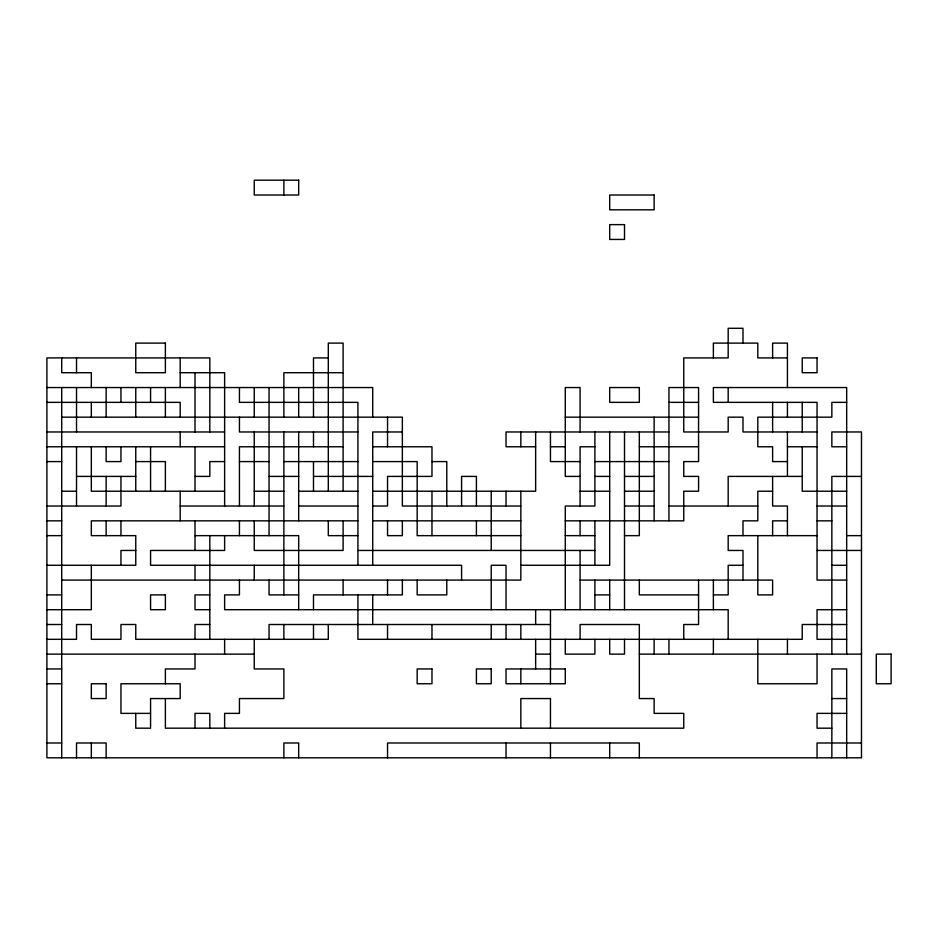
<?xml version="1.0" encoding="UTF-8"?>
<svg xmlns="http://www.w3.org/2000/svg" width="938" height="938" viewBox="0 0 938 938"><rect width="100%" height="100%" fill="white"/><g stroke="black" fill="none" stroke-linecap="round" stroke-linejoin="round"><path stroke-width="1.41" d="M328.3 357.917L313.491 357.917L313.491 417.164M787.428 357.917L757.81 357.917L757.81 343.109L713.372 343.109L713.372 357.917M180.19 372.726L224.628 372.726L224.628 506.028M343.109 372.726L283.874 372.726L283.874 417.164M46.9 387.546L372.726 387.546L372.726 417.164M46.9 402.355L180.19 402.355L180.19 417.164M668.946 402.355L698.564 402.355M846.674 402.355L831.854 402.355L831.854 417.164L757.81 417.164L757.81 446.781L772.619 446.781L772.619 461.59L787.428 461.59M61.709 417.164L402.355 417.164L402.355 506.028L520.836 506.028M565.274 417.164L698.564 417.164M46.9 431.972L224.628 431.972M357.917 431.972L239.436 431.972L239.436 417.164M402.355 431.972L372.726 431.972L372.726 565.274M668.946 431.972L506.028 431.972L506.028 446.781L535.645 446.781M817.045 431.972L742.99 431.972L742.99 417.164L728.181 417.164L728.181 431.972L683.755 431.972L683.755 357.917L728.181 357.917L728.181 328.3L742.99 328.3L742.99 343.109M46.9 446.781L224.628 446.781M343.109 446.781L239.436 446.781L239.436 506.028M372.726 446.781L431.972 446.781L431.972 476.41L387.546 476.41L387.546 506.028L372.726 506.028M550.454 446.781L565.274 446.781M594.891 446.781L580.083 446.781L580.083 506.028M639.317 446.781L698.564 446.781M787.428 446.781L817.045 446.781M846.674 446.781L831.854 446.781L831.854 431.972L861.483 431.972L861.483 757.81L46.9 757.81L46.9 357.917L209.819 357.917L209.819 431.972M46.9 461.59L61.709 461.59M135.764 461.59L165.381 461.59L165.381 491.219M224.628 461.59L209.819 461.59L209.819 476.41L195.01 476.41M239.436 461.59L269.054 461.59M283.874 461.59L357.917 461.59M372.726 461.59L417.164 461.59L417.164 535.645L520.836 535.645M431.972 461.59L446.781 461.59L446.781 506.028M580.083 461.59L550.454 461.59L550.454 431.972M594.891 461.59L668.946 461.59M76.517 476.41L135.764 476.41M269.054 476.41L298.683 476.41M313.491 476.41L372.726 476.41M580.083 476.41L565.274 476.41L565.274 387.546L580.083 387.546L580.083 431.972M594.891 476.41L609.7 476.41M624.509 476.41L654.126 476.41M802.236 476.41L728.181 476.41L728.181 506.028M861.483 476.41L831.854 476.41L831.854 654.126M61.709 491.219L76.517 491.219M224.628 491.219L91.326 491.219L91.326 446.781M254.245 491.219L283.874 491.219M298.683 491.219L357.917 491.219M372.726 491.219L535.645 491.219L535.645 431.972M580.083 491.219L609.7 491.219M624.509 491.219L654.126 491.219M772.619 491.219L757.81 491.219L757.81 520.836L742.99 520.836L742.99 535.645M846.674 491.219L802.236 491.219L802.236 446.781M46.9 506.028L120.955 506.028L120.955 476.41M180.19 506.028L283.874 506.028M298.683 506.028L357.917 506.028M624.509 506.028L654.126 506.028M668.946 506.028L757.81 506.028M817.045 506.028L846.674 506.028M46.9 520.836L61.709 520.836M357.917 520.836L91.326 520.836L91.326 535.645L135.764 535.645L135.764 565.274L46.9 565.274M372.726 520.836L520.836 520.836M565.274 520.836L683.755 520.836L683.755 491.219L698.564 491.219L698.564 476.41L683.755 476.41L683.755 461.59L698.564 461.59L698.564 387.546L668.946 387.546L668.946 520.836M787.428 520.836L772.619 520.836L772.619 535.645M817.045 520.836L831.854 520.836M46.9 535.645L61.709 535.645M195.01 535.645L298.683 535.645L298.683 609.7M357.917 535.645L328.3 535.645L328.3 520.836M565.274 535.645L594.891 535.645M624.509 535.645L639.317 535.645L639.317 431.972M817.045 535.645L728.181 535.645L728.181 550.454L742.99 550.454L742.99 580.083M846.674 535.645L861.483 535.645M135.764 550.454L120.955 550.454L120.955 565.274M357.917 550.454L594.891 550.454M817.045 550.454L861.483 550.454M520.836 565.274L609.7 565.274L609.7 431.972M742.99 565.274L728.181 565.274L728.181 594.891L713.372 594.891M831.854 565.274L846.674 565.274M61.709 580.083L520.836 580.083L520.836 491.219M580.083 580.083L772.619 580.083L772.619 594.891L757.81 594.891L757.81 535.645M846.674 580.083L817.045 580.083L817.045 402.355L713.372 402.355L713.372 387.546L846.674 387.546L846.674 654.126M46.9 594.891L61.709 594.891M209.819 594.891L195.01 594.891L195.01 609.7L209.819 609.7M298.683 594.891L269.054 594.891L269.054 580.083M594.891 594.891L609.7 594.891M698.564 594.891L639.317 594.891L639.317 580.083M46.9 609.7L91.326 609.7L91.326 565.274M846.674 609.7L817.045 609.7L817.045 639.317L846.674 639.317M46.9 624.509L61.709 624.509M209.819 624.509L195.01 624.509L195.01 639.317M550.454 624.509L269.054 624.509L269.054 639.317M846.674 624.509L802.236 624.509L802.236 639.317L357.917 639.317L357.917 594.891M46.9 639.317L76.517 639.317L76.517 624.509L91.326 624.509L91.326 639.317L120.955 639.317L120.955 624.509L135.764 624.509L135.764 639.317L328.3 639.317L328.3 624.509M46.9 654.126L254.245 654.126M535.645 654.126L550.454 654.126M639.317 654.126L861.483 654.126M46.9 668.946L61.709 668.946M46.9 683.755L61.709 683.755M831.854 698.564L846.674 698.564M150.572 713.372L120.955 713.372L120.955 683.755L180.19 683.755L180.19 698.564L150.572 698.564L150.572 728.181L135.764 728.181L135.764 713.372M846.674 713.372L817.045 713.372L817.045 728.181L831.854 728.181M46.9 742.99L61.709 742.99M861.483 742.99L817.045 742.99L817.045 757.81M846.674 757.81L846.674 668.946L831.854 668.946L831.854 757.81M817.045 654.126L817.045 683.755L757.81 683.755L757.81 639.317M802.236 402.355L802.236 431.972M787.428 387.546L787.428 343.109L772.619 343.109L772.619 357.917M787.428 402.355L787.428 417.164M787.428 431.972L787.428 476.41M787.428 535.645L787.428 506.028L772.619 506.028L772.619 476.41M787.428 639.317L787.428 654.126M772.619 402.355L772.619 431.972M728.181 387.546L728.181 402.355M728.181 639.317L728.181 609.7L224.628 609.7L224.628 594.891L239.436 594.891L239.436 580.083M713.372 580.083L713.372 609.7M713.372 639.317L713.372 654.126M698.564 580.083L698.564 624.509L683.755 624.509L683.755 639.317M668.946 639.317L668.946 654.126M654.126 417.164L654.126 520.836M654.126 639.317L654.126 654.126M639.317 757.81L639.317 742.99L387.546 742.99L387.546 757.81M624.509 431.972L624.509 609.7M624.509 639.317L624.509 654.126L609.7 654.126L609.7 639.317M609.7 580.083L609.7 609.7M609.7 742.99L609.7 757.81M594.891 431.972L594.891 506.028L565.274 506.028L565.274 609.7M594.891 520.836L594.891 565.274M594.891 580.083L594.891 609.7M594.891 639.317L594.891 654.126L565.274 654.126L565.274 639.317M580.083 520.836L580.083 535.645M580.083 550.454L580.083 609.7M580.083 639.317L580.083 624.509L639.317 624.509L639.317 698.564L654.126 698.564L654.126 713.372L683.755 713.372L683.755 728.181L165.381 728.181L165.381 698.564M550.454 609.7L550.454 683.755M550.454 728.181L550.454 698.564L520.836 698.564L520.836 728.181M550.454 742.99L550.454 757.81M535.645 609.7L535.645 624.509M535.645 639.317L535.645 668.946M520.836 431.972L520.836 446.781M520.836 624.509L520.836 639.317M520.836 668.946L520.836 683.755M506.028 491.219L506.028 506.028M506.028 609.7L506.028 565.274L491.219 565.274L491.219 609.7M506.028 624.509L506.028 639.317M506.028 742.99L506.028 757.81M491.219 491.219L491.219 550.454M491.219 624.509L491.219 639.317M476.41 506.028L476.41 476.41L461.59 476.41L461.59 506.028M476.41 520.836L476.41 535.645M461.59 580.083L461.59 565.274L150.572 565.274L150.572 550.454L224.628 550.454L224.628 535.645M446.781 580.083L446.781 594.891L417.164 594.891L417.164 580.083M431.972 491.219L431.972 535.645M431.972 624.509L431.972 639.317M402.355 520.836L402.355 535.645L387.546 535.645L387.546 520.836M402.355 580.083L402.355 594.891L313.491 594.891L313.491 609.7M387.546 417.164L387.546 446.781M387.546 580.083L387.546 594.891M387.546 624.509L387.546 639.317M372.726 594.891L372.726 624.509M357.917 565.274L357.917 402.355L239.436 402.355L239.436 387.546M343.109 491.219L343.109 343.109L328.3 343.109L328.3 491.219M343.109 520.836L343.109 550.454L254.245 550.454L254.245 520.836M343.109 580.083L343.109 594.891M313.491 431.972L313.491 446.781M313.491 461.59L313.491 491.219M313.491 624.509L313.491 639.317M298.683 387.546L298.683 417.164M298.683 431.972L298.683 520.836M298.683 757.81L298.683 742.99L283.874 742.99L283.874 757.81M283.874 180.19L283.874 195.01M283.874 431.972L283.874 594.891M283.874 624.509L283.874 639.317M269.054 387.546L269.054 535.645M254.245 387.546L254.245 417.164M254.245 431.972L254.245 506.028M254.245 565.274L254.245 580.083M254.245 639.317L254.245 668.946L283.874 668.946L283.874 698.564L239.436 698.564L239.436 713.372L224.628 713.372L224.628 728.181M239.436 520.836L239.436 535.645M224.628 639.317L224.628 654.126M209.819 535.645L209.819 639.317M209.819 728.181L209.819 713.372L195.01 713.372L195.01 728.181M195.01 372.726L195.01 431.972M195.01 446.781L195.01 491.219M195.01 520.836L195.01 550.454M195.01 565.274L195.01 580.083M195.01 654.126L195.01 668.946L165.381 668.946L165.381 683.755M180.19 357.917L180.19 387.546M180.19 431.972L180.19 446.781M180.19 491.219L180.19 520.836M165.381 387.546L165.381 417.164M150.572 387.546L150.572 402.355M150.572 446.781L150.572 491.219M135.764 387.546L135.764 417.164M135.764 446.781L135.764 491.219M120.955 387.546L120.955 402.355M120.955 446.781L120.955 461.59L106.146 461.59L106.146 446.781M120.955 520.836L120.955 535.645M106.146 387.546L106.146 417.164M106.146 476.41L106.146 506.028M106.146 520.836L106.146 535.645M106.146 757.81L106.146 742.99L76.517 742.99L76.517 757.81M91.326 387.546L91.326 372.726L61.709 372.726L61.709 357.917M91.326 402.355L91.326 417.164M91.326 742.99L91.326 757.81M76.517 357.917L76.517 372.726M76.517 387.546L76.517 431.972M76.517 446.781L76.517 506.028M61.709 387.546L61.709 757.81M298.683 180.19L254.245 180.19L254.245 195.01L298.683 195.01L298.683 180.19M654.126 195.01L609.7 195.01L609.7 209.819L654.126 209.819L654.126 195.01M624.509 224.628L609.7 224.628L609.7 239.436L624.509 239.436L624.509 224.628M165.381 343.109L135.764 343.109L135.764 372.726L165.381 372.726L165.381 343.109M817.045 357.917L802.236 357.917L802.236 372.726L817.045 372.726L817.045 357.917M639.317 387.546L609.7 387.546L609.7 402.355L639.317 402.355L639.317 387.546M165.381 594.891L150.572 594.891L150.572 609.7L165.381 609.7L165.381 594.891M891.1 654.126L876.291 654.126L876.291 683.755L891.1 683.755L891.1 654.126M431.972 668.946L417.164 668.946L417.164 683.755L431.972 683.755L431.972 668.946M491.219 668.946L476.41 668.946L476.41 683.755L491.219 683.755L491.219 668.946M565.274 668.946L506.028 668.946L506.028 683.755L565.274 683.755L565.274 668.946M106.146 683.755L91.326 683.755L91.326 698.564L106.146 698.564L106.146 683.755"/></g></svg>
